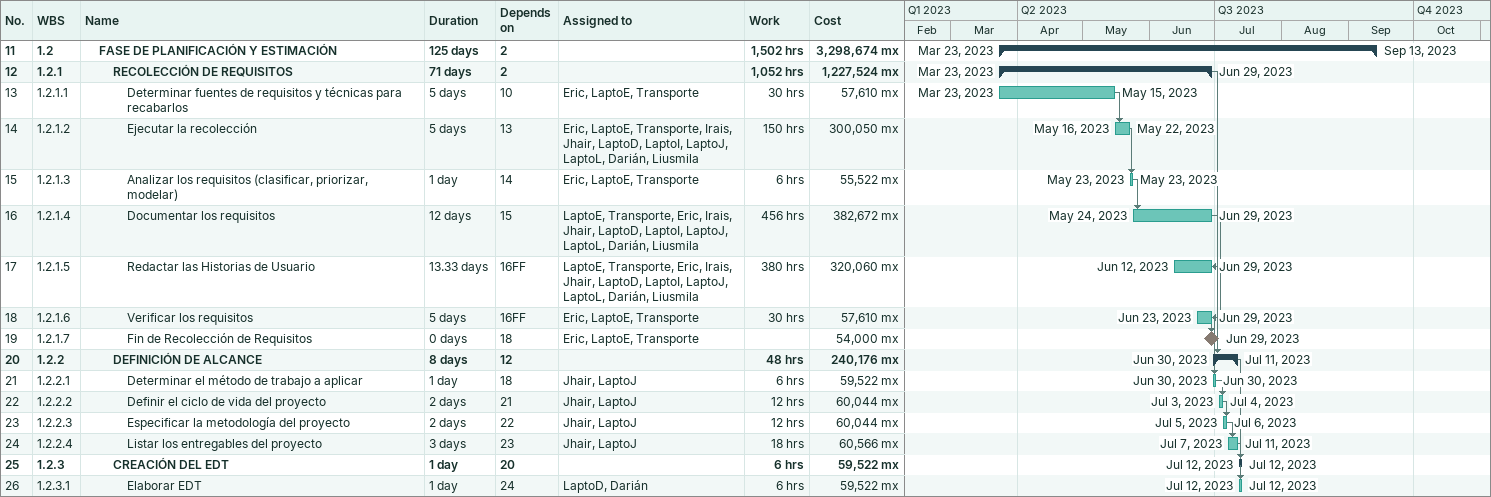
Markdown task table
| ID | WBS | Task | Duration | Start | Finish | Predecessors | Resources | Work (h) | Cost (mx) |
|---|---|---|---|---|---|---|---|---|---|
| 11 | 1.2 | **FASE DE PLANIFICACIÓN Y ESTIMACIÓN** | 125d | 2023-03-23 | 2023-09-13 | 2 |  | 1502 | 3298674 |
| 12 | 1.2.1 | **RECOLECCIÓN DE REQUISITOS** | 71d | 2023-03-23 | 2023-06-29 | 2 |  | 1052 | 1227524 |
| 13 | 1.2.1.1 | Determinar fuentes de requisitos y técnicas para recabarlos | 5d | 2023-03-23 | 2023-05-15 | 10 | Eric, LaptoE, Transporte | 30 | 57610 |
| 14 | 1.2.1.2 | Ejecutar la recolección | 5d | 2023-05-16 | 2023-05-22 | 13 | Eric, LaptoE, Transporte, Irais, Jhair, LaptoD, LaptoI, LaptoJ, LaptoL, Darián, Liusmila | 150 | 300050 |
| 15 | 1.2.1.3 | Analizar los requisitos (clasificar, priorizar, modelar) | 1d | 2023-05-23 | 2023-05-23 | 14 | Eric, LaptoE, Transporte | 6 | 55522 |
| 16 | 1.2.1.4 | Documentar los requisitos | 12d | 2023-05-24 | 2023-06-29 | 15 | LaptoE, Transporte, Eric, Irais, Jhair, LaptoD, LaptoI, LaptoJ, LaptoL, Darián, Liusmila | 456 | 382672 |
| 17 | 1.2.1.5 | Redactar las Historias de Usuario | 13.33d | 2023-06-12 | 2023-06-29 | 16FF | LaptoE, Transporte, Eric, Irais, Jhair, LaptoD, LaptoI, LaptoJ, LaptoL, Darián, Liusmila | 380 | 320060 |
| 18 | 1.2.1.6 | Verificar los requisitos | 5d | 2023-06-23 | 2023-06-29 | 16FF | Eric, LaptoE, Transporte | 30 | 57610 |
| 19 | 1.2.1.7 | Fin de Recolección de Requisitos | 0d | 2023-06-29 | 2023-06-29 | 18 | Eric, LaptoE, Transporte |  | 54000 |
| 20 | 1.2.2 | **DEFINICIÓN DE ALCANCE** | 8d | 2023-06-30 | 2023-07-11 | 12 |  | 48 | 240176 |
| 21 | 1.2.2.1 | Determinar el método de trabajo a aplicar | 1d | 2023-06-30 | 2023-06-30 | 18 | Jhair, LaptoJ | 6 | 59522 |
| 22 | 1.2.2.2 | Definir el ciclo de vida del proyecto | 2d | 2023-07-03 | 2023-07-04 | 21 | Jhair, LaptoJ | 12 | 60044 |
| 23 | 1.2.2.3 | Especificar la metodología del proyecto | 2d | 2023-07-05 | 2023-07-06 | 22 | Jhair, LaptoJ | 12 | 60044 |
| 24 | 1.2.2.4 | Listar los entregables del proyecto | 3d | 2023-07-07 | 2023-07-11 | 23 | Jhair, LaptoJ | 18 | 60566 |
| 25 | 1.2.3 | **CREACIÓN DEL EDT** | 1d | 2023-07-12 | 2023-07-12 | 20 |  | 6 | 59522 |
| 26 | 1.2.3.1 | Elaborar EDT | 1d | 2023-07-12 | 2023-07-12 | 24 | LaptoD, Darián | 6 | 59522 |
